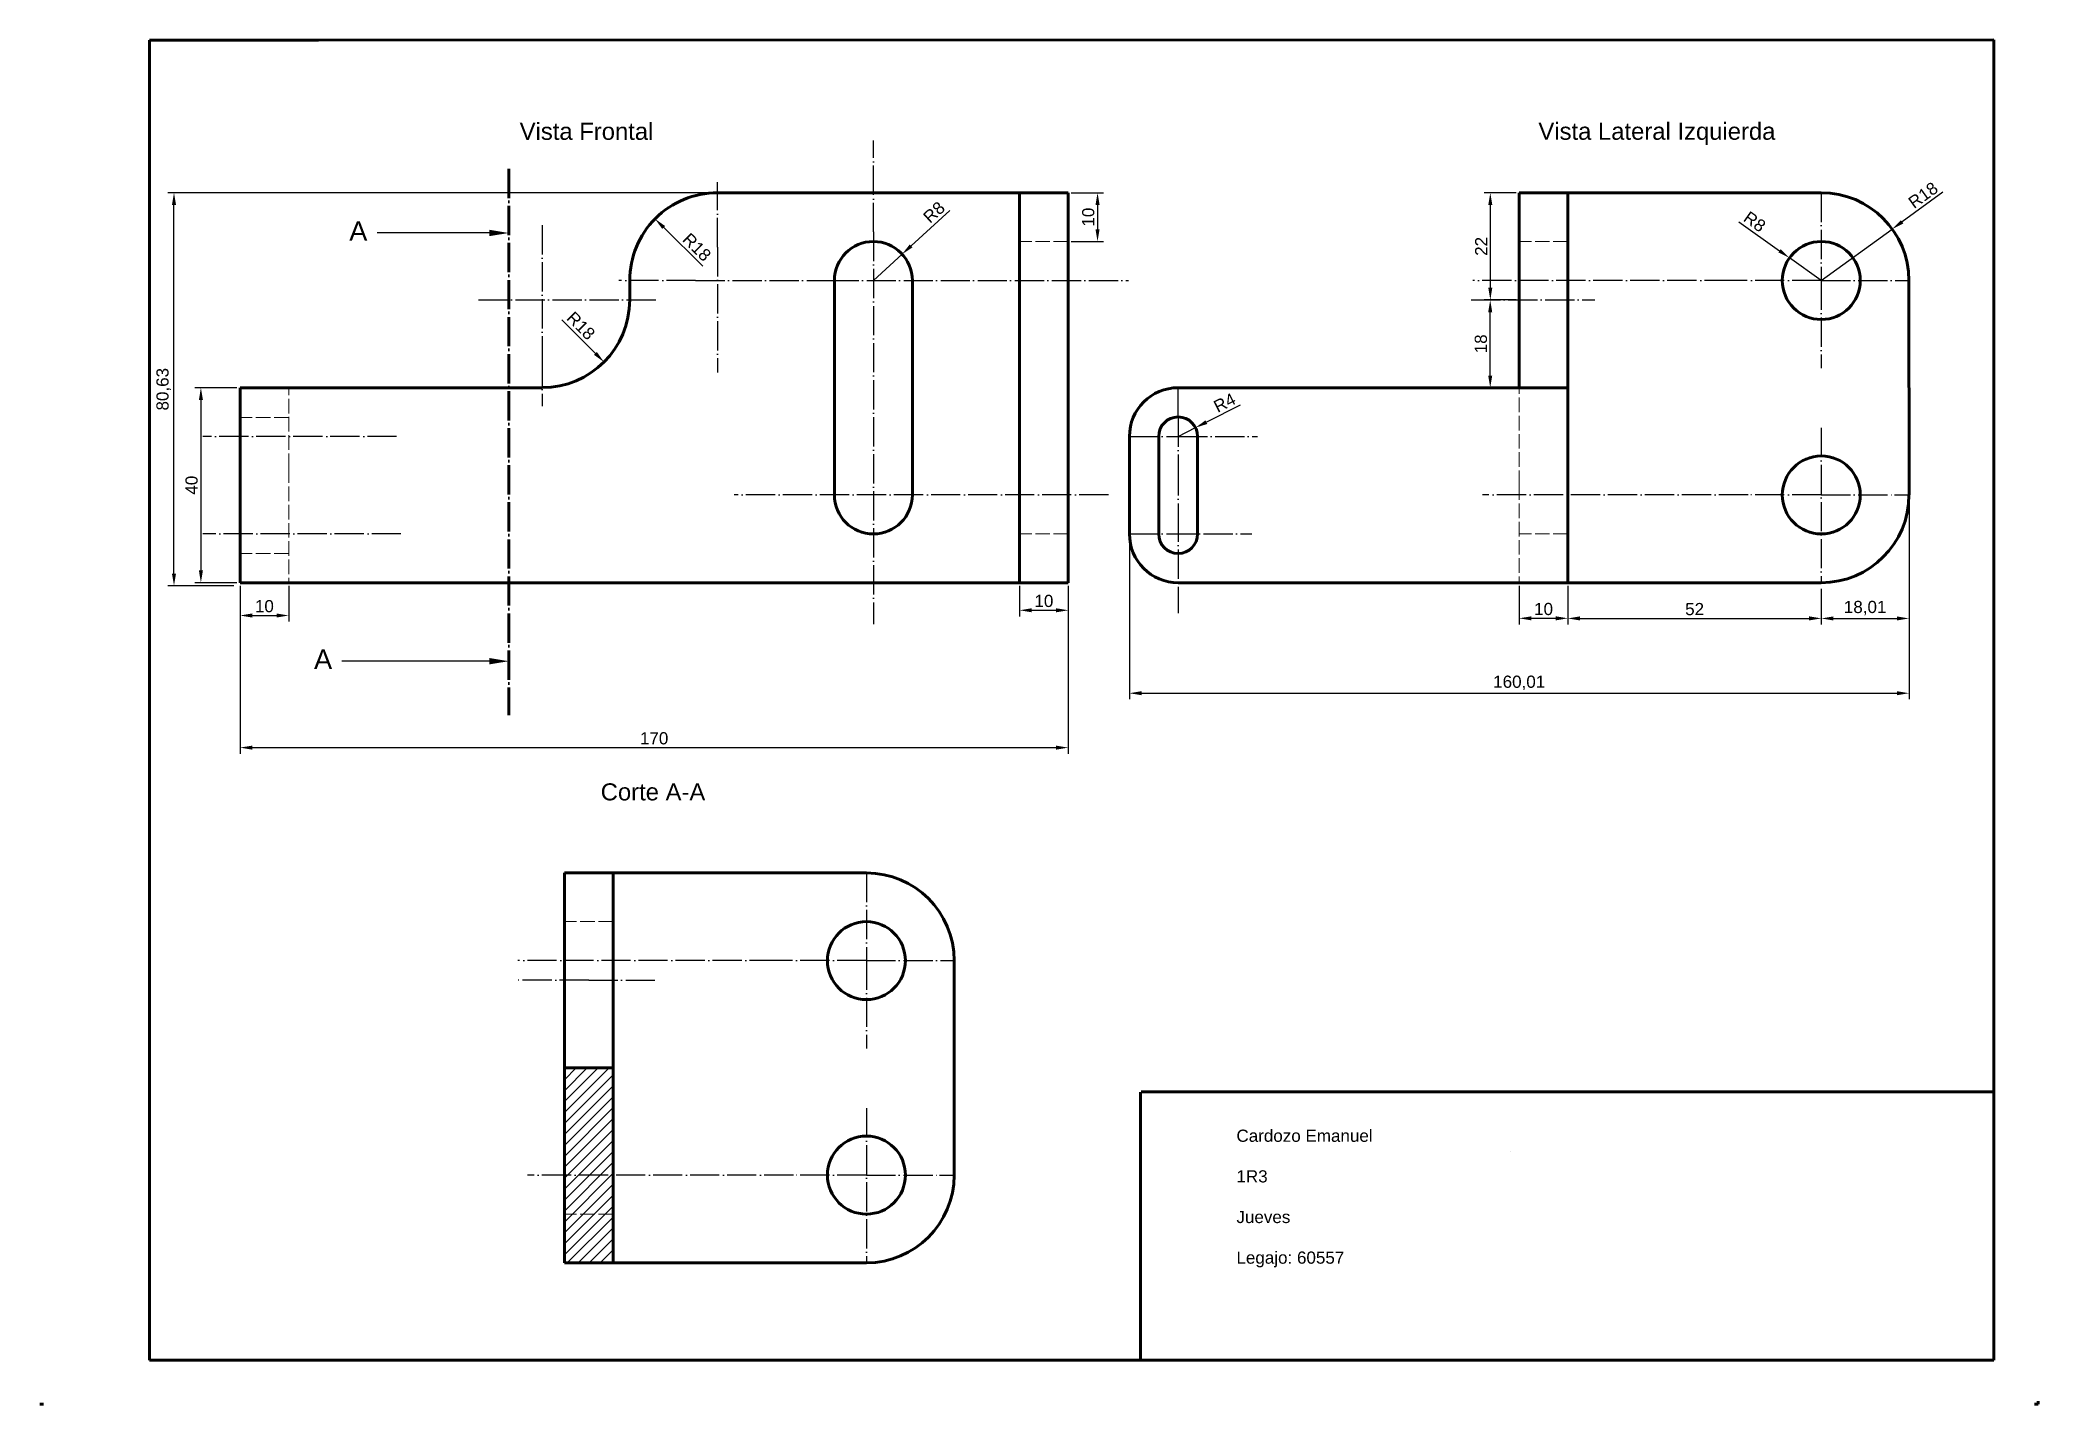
# Paper-space layout 'Presentación1' of a CAD drawing. Header units: millimetres. Extents: x 3 to 413, y 1 to 281.
import ezdxf
from ezdxf import colors
from ezdxf.entities.mleader import LeaderData, LeaderLine
from ezdxf.math import Vec2, Vec3

# ---------------------------------------------------------------- set-up
doc = ezdxf.new("R2010")
doc.units = ezdxf.units.MM
doc.header["$LTSCALE"] = 0.5
doc.linetypes.add('ACAD_ISO02W100', pattern=[15, 12, -3])
doc.linetypes.add('ACAD_ISO04W100', pattern=[30, 24, -3, 0, -3])
for name, color, linetype, lineweight in [('corte', 192, 'ACAD_ISO04W100', 60), ('linea de puntos', 74, 'ACAD_ISO02W100', 5), ('sombreado', 42, 'Continuous', 5)]:
    doc.layers.add(name, color=color, linetype=linetype, lineweight=lineweight)
for name, color, linetype in [('cotas', 10, 'Continuous'), ('ejes', 162, 'ACAD_ISO04W100'), ('lineafina', 142, 'Continuous')]:
    doc.layers.add(name, color=color, linetype=linetype)
doc.layers.add('linea gruesa', color=7, linetype='Continuous', lineweight=60, true_color=0x000000)
doc.styles.get("Standard").update_dxf_attribs({"font": 'ARIAL.TTF'})
doc.dimstyles.new('ISO-25', dxfattribs={"dimtxt": 2.5, "dimasz": 2.5, "dimexe": 1.25, "dimexo": 0.625, "dimtad": 1, "dimtxsty": 'Standard', "dimcen": 2.5, "dimadec": 0, "dimazin": 0, "dimtfac": 1, "dimtmove": 0, "dimatfit": 3, "dimfxl": 1, "dimarcsym": 0})

# ---------------------------------------------------------------- blocks, each defined once
blk = doc.blocks.new('*D9')
at = {"layer": 'cotas', "color": 0, "lineweight": -2, "ltscale": 0.5}
for p, q in [((43.6, 168.87), (43.6, 134.41)), ((213.6, 168.87), (213.6, 134.41)), ((46.1, 135.66), (211.1, 135.66))]:
    blk.add_line(p, q, dxfattribs=at)
at = {"layer": 'cotas', "color": 0, "ltscale": 0.5}
for points in [[(46.1, 136.07), (46.1, 135.24), (43.6, 135.66)], [(211.1, 136.07), (211.1, 135.24), (213.6, 135.66)]]:
    blk.add_solid(points, dxfattribs=at)
at = {"layer": 'Defpoints', "color": 0, "ltscale": 0.5}
for p in [(43.6, 169.5), (213.6, 169.5), (213.6, 135.66)]:
    blk.add_point(p, dxfattribs=at)
at = {"layer": 'cotas', "color": 0, "ltscale": 0.5, "insert": (128.6, 137.56), "char_height": 2.5, "attachment_point": 5}
blk.add_mtext('170', dxfattribs=at)
blk = doc.blocks.new('*D12')
at = {"layer": 'cotas', "color": 0, "lineweight": -2, "ltscale": 0.5}
blk.add_line((109.67, 223.43), (116.54, 216.54), dxfattribs=at)
at = {"layer": 'cotas', "color": 0, "ltscale": 0.5}
blk.add_solid([(116.84, 216.84), (116.25, 216.25), (118.31, 214.77)], dxfattribs=at)
at = {"layer": 'Defpoints', "color": 0, "ltscale": 0.5}
for p in [(105.6, 227.52), (118.31, 214.77)]:
    blk.add_point(p, dxfattribs=at)
at = {"layer": 'cotas', "color": 0, "ltscale": 0.5, "insert": (113.57, 222.22), "char_height": 2.5, "attachment_point": 5, "rotation": 314.9174}
blk.add_mtext('R18', dxfattribs=at)
blk = doc.blocks.new('*D13')
at = {"layer": 'cotas', "color": 0, "lineweight": -2, "ltscale": 0.5}
blk.add_line((138.61, 234.45), (130.56, 242.38), dxfattribs=at)
at = {"layer": 'cotas', "color": 0, "ltscale": 0.5}
blk.add_solid([(130.85, 242.68), (130.27, 242.08), (128.78, 244.13)], dxfattribs=at)
at = {"layer": 'Defpoints', "color": 0, "ltscale": 0.5}
for p in [(128.78, 244.13), (141.6, 231.5)]:
    blk.add_point(p, dxfattribs=at)
at = {"layer": 'cotas', "color": 0, "ltscale": 0.5, "insert": (137.37, 238.34), "char_height": 2.5, "attachment_point": 5, "rotation": 315.4156}
blk.add_mtext('R18', dxfattribs=at)
blk = doc.blocks.new('*D14')
at = {"layer": 'cotas', "color": 0, "lineweight": -2, "ltscale": 0.5}
for p, q in [((189.28, 245.87), (181.34, 238.59)), ((173.6, 231.5), (179.5, 236.9))]:
    blk.add_line(p, q, dxfattribs=at)
at = {"layer": 'cotas', "color": 0, "ltscale": 0.5}
blk.add_solid([(181.06, 238.9), (181.62, 238.29), (179.5, 236.9)], dxfattribs=at)
at = {"layer": 'Defpoints', "color": 0, "ltscale": 0.5}
for p in [(179.5, 236.9), (173.6, 231.5)]:
    blk.add_point(p, dxfattribs=at)
at = {"layer": 'cotas', "color": 0, "ltscale": 0.5, "insert": (186.05, 245.49), "char_height": 2.5, "attachment_point": 5, "rotation": 42.5018}
blk.add_mtext('R8', dxfattribs=at)
blk = doc.blocks.new('*D15')
at = {"layer": 'cotas', "color": 0, "lineweight": -2, "ltscale": 0.5}
for p, q in [((248.89, 205.95), (241.96, 202.44)), ((236.16, 199.5), (239.73, 201.31))]:
    blk.add_line(p, q, dxfattribs=at)
at = {"layer": 'cotas', "color": 0, "ltscale": 0.5}
blk.add_solid([(241.77, 202.81), (242.14, 202.06), (239.73, 201.31)], dxfattribs=at)
at = {"layer": 'Defpoints', "color": 0, "ltscale": 0.5}
for p in [(239.73, 201.31), (236.16, 199.5)]:
    blk.add_point(p, dxfattribs=at)
at = {"layer": 'cotas', "color": 0, "ltscale": 0.5, "insert": (245.69, 206.43), "char_height": 2.5, "attachment_point": 5, "rotation": 26.8547}
blk.add_mtext('R4', dxfattribs=at)
blk = doc.blocks.new('*D16')
at = {"layer": 'cotas', "color": 0, "lineweight": -2, "ltscale": 0.5}
for p, q in [((351.24, 243.54), (359.6, 237.59)), ((368.16, 231.5), (361.64, 236.14))]:
    blk.add_line(p, q, dxfattribs=at)
at = {"layer": 'cotas', "color": 0, "ltscale": 0.5}
blk.add_solid([(359.84, 237.93), (359.36, 237.25), (361.64, 236.14)], dxfattribs=at)
at = {"layer": 'Defpoints', "color": 0, "ltscale": 0.5}
for p in [(361.64, 236.14), (368.16, 231.5)]:
    blk.add_point(p, dxfattribs=at)
at = {"layer": 'cotas', "color": 0, "ltscale": 0.5, "insert": (354.49, 243.56), "char_height": 2.5, "attachment_point": 5, "rotation": 324.5679}
blk.add_mtext('R8', dxfattribs=at)
blk = doc.blocks.new('*D17')
at = {"layer": 'cotas', "color": 0, "lineweight": -2, "ltscale": 0.5}
for p, q in [((393.12, 249.59), (384.76, 243.53)), ((368.16, 231.5), (382.73, 242.06))]:
    blk.add_line(p, q, dxfattribs=at)
at = {"layer": 'cotas', "color": 0, "ltscale": 0.5}
blk.add_solid([(384.51, 243.87), (385, 243.19), (382.73, 242.06)], dxfattribs=at)
at = {"layer": 'Defpoints', "color": 0, "ltscale": 0.5}
for p in [(382.73, 242.06), (368.16, 231.5)]:
    blk.add_point(p, dxfattribs=at)
at = {"layer": 'cotas', "color": 0, "ltscale": 0.5, "insert": (389.07, 249), "char_height": 2.5, "attachment_point": 5, "rotation": 35.9286}
blk.add_mtext('R18', dxfattribs=at)
blk = doc.blocks.new('*D18')
at = {"layer": 'cotas', "color": 0, "lineweight": -2, "ltscale": 0.5}
for p, q in [((214.22, 249.5), (220.86, 249.5)), ((219.61, 247), (219.61, 242)), ((214.22, 239.5), (220.86, 239.5))]:
    blk.add_line(p, q, dxfattribs=at)
at = {"layer": 'cotas', "color": 0, "ltscale": 0.5}
for points in [[(219.19, 247), (220.03, 247), (219.61, 249.5)], [(219.19, 242), (220.03, 242), (219.61, 239.5)]]:
    blk.add_solid(points, dxfattribs=at)
at = {"layer": 'Defpoints', "color": 0, "ltscale": 0.5}
for p in [(213.6, 249.5), (213.6, 239.5), (219.61, 239.5)]:
    blk.add_point(p, dxfattribs=at)
at = {"layer": 'cotas', "color": 0, "ltscale": 0.5, "insert": (217.71, 244.5), "char_height": 2.5, "attachment_point": 5, "rotation": 90}
blk.add_mtext('10', dxfattribs=at)
blk = doc.blocks.new('*D19')
at = {"layer": 'cotas', "color": 0, "lineweight": -2, "ltscale": 0.5}
for p, q in [((140.98, 249.5), (28.8, 249.5)), ((30.05, 171.37), (30.05, 247)), ((42.35, 168.87), (28.8, 168.87))]:
    blk.add_line(p, q, dxfattribs=at)
at = {"layer": 'cotas', "color": 0, "ltscale": 0.5}
for points in [[(29.63, 247), (30.47, 247), (30.05, 249.5)], [(29.63, 171.37), (30.47, 171.37), (30.05, 168.87)]]:
    blk.add_solid(points, dxfattribs=at)
at = {"layer": 'Defpoints', "color": 0, "ltscale": 0.5}
for p in [(30.05, 249.5), (141.6, 249.5), (42.97, 168.87)]:
    blk.add_point(p, dxfattribs=at)
at = {"layer": 'cotas', "color": 0, "ltscale": 0.5, "insert": (27.92, 209.19), "char_height": 2.5, "attachment_point": 5, "rotation": 90}
blk.add_mtext('80,63', dxfattribs=at)
blk = doc.blocks.new('*D20')
at = {"layer": 'cotas', "color": 0, "lineweight": -2, "ltscale": 0.5}
for p, q in [((203.6, 168.87), (203.6, 162.59)), ((213.6, 168.25), (213.6, 162.59)), ((206.1, 163.84), (211.1, 163.84))]:
    blk.add_line(p, q, dxfattribs=at)
at = {"layer": 'cotas', "color": 0, "ltscale": 0.5}
for points in [[(206.1, 164.25), (206.1, 163.42), (203.6, 163.84)], [(211.1, 164.25), (211.1, 163.42), (213.6, 163.84)]]:
    blk.add_solid(points, dxfattribs=at)
at = {"layer": 'Defpoints', "color": 0, "ltscale": 0.5}
for p in [(203.6, 169.5), (213.6, 168.87), (213.6, 163.84)]:
    blk.add_point(p, dxfattribs=at)
at = {"layer": 'cotas', "color": 0, "ltscale": 0.5, "insert": (208.6, 165.74), "char_height": 2.5, "attachment_point": 5}
blk.add_mtext('10', dxfattribs=at)
blk = doc.blocks.new('*D22')
at = {"layer": 'cotas', "color": 0, "lineweight": -2, "ltscale": 0.5}
for p, q in [((43.6, 168.87), (43.6, 161.52)), ((53.6, 168.87), (53.6, 161.52)), ((46.1, 162.77), (51.1, 162.77))]:
    blk.add_line(p, q, dxfattribs=at)
at = {"layer": 'cotas', "color": 0, "ltscale": 0.5}
for points in [[(46.1, 163.18), (46.1, 162.35), (43.6, 162.77)], [(51.1, 163.18), (51.1, 162.35), (53.6, 162.77)]]:
    blk.add_solid(points, dxfattribs=at)
at = {"layer": 'Defpoints', "color": 0, "ltscale": 0.5}
for p in [(43.6, 169.5), (53.6, 169.5), (53.6, 162.77)]:
    blk.add_point(p, dxfattribs=at)
at = {"layer": 'cotas', "color": 0, "ltscale": 0.5, "insert": (48.6, 164.67), "char_height": 2.5, "attachment_point": 5}
blk.add_mtext('10', dxfattribs=at)
blk = doc.blocks.new('*D23')
at = {"layer": 'cotas', "color": 0, "lineweight": -2, "ltscale": 0.5}
for p, q in [((42.97, 209.5), (34.32, 209.5)), ((35.57, 207), (35.57, 172)), ((42.97, 169.5), (34.32, 169.5))]:
    blk.add_line(p, q, dxfattribs=at)
at = {"layer": 'cotas', "color": 0, "ltscale": 0.5}
for points in [[(35.16, 207), (35.99, 207), (35.57, 209.5)], [(35.16, 172), (35.99, 172), (35.57, 169.5)]]:
    blk.add_solid(points, dxfattribs=at)
at = {"layer": 'Defpoints', "color": 0, "ltscale": 0.5}
for p in [(43.6, 209.5), (35.57, 169.5), (43.6, 169.5)]:
    blk.add_point(p, dxfattribs=at)
at = {"layer": 'cotas', "color": 0, "ltscale": 0.5, "insert": (33.67, 189.5), "char_height": 2.5, "attachment_point": 5, "rotation": 90}
blk.add_mtext('40', dxfattribs=at)
blk = doc.blocks.new('*D24')
at = {"layer": 'cotas', "color": 0, "lineweight": -2, "ltscale": 0.5}
for p, q in [((386.17, 186.87), (386.17, 145.57)), ((226.16, 178.87), (226.16, 145.57)), ((228.66, 146.82), (383.67, 146.82))]:
    blk.add_line(p, q, dxfattribs=at)
at = {"layer": 'cotas', "color": 0, "ltscale": 0.5}
for points in [[(228.66, 147.24), (228.66, 146.41), (226.16, 146.82)], [(383.67, 147.24), (383.67, 146.41), (386.17, 146.82)]]:
    blk.add_solid(points, dxfattribs=at)
at = {"layer": 'Defpoints', "color": 0, "ltscale": 0.5}
for p in [(386.17, 187.5), (226.16, 179.5), (386.17, 146.82)]:
    blk.add_point(p, dxfattribs=at)
at = {"layer": 'cotas', "color": 0, "ltscale": 0.5, "insert": (306.16, 148.95), "char_height": 2.5, "attachment_point": 5}
blk.add_mtext('160,01', dxfattribs=at)
blk = doc.blocks.new('*D25')
at = {"layer": 'cotas', "color": 0, "lineweight": -2, "ltscale": 0.5}
for p, q in [((306.16, 168.87), (306.16, 160.94)), ((316.16, 168.87), (316.16, 160.94)), ((308.66, 162.19), (313.66, 162.19))]:
    blk.add_line(p, q, dxfattribs=at)
at = {"layer": 'cotas', "color": 0, "ltscale": 0.5}
for points in [[(308.66, 162.6), (308.66, 161.77), (306.16, 162.19)], [(313.66, 162.6), (313.66, 161.77), (316.16, 162.19)]]:
    blk.add_solid(points, dxfattribs=at)
at = {"layer": 'Defpoints', "color": 0, "ltscale": 0.5}
for p in [(306.16, 169.5), (316.16, 169.5), (316.16, 162.19)]:
    blk.add_point(p, dxfattribs=at)
at = {"layer": 'cotas', "color": 0, "ltscale": 0.5, "insert": (311.16, 164.09), "char_height": 2.5, "attachment_point": 5}
blk.add_mtext('10', dxfattribs=at)
blk = doc.blocks.new('*D26')
at = {"layer": 'cotas', "color": 0, "lineweight": -2, "ltscale": 0.5}
for p, q in [((316.16, 168.25), (316.16, 160.92)), ((368.16, 168.25), (368.16, 160.92)), ((318.66, 162.17), (365.66, 162.17))]:
    blk.add_line(p, q, dxfattribs=at)
at = {"layer": 'cotas', "color": 0, "ltscale": 0.5}
for points in [[(318.66, 162.59), (318.66, 161.75), (316.16, 162.17)], [(365.66, 162.59), (365.66, 161.75), (368.16, 162.17)]]:
    blk.add_solid(points, dxfattribs=at)
at = {"layer": 'Defpoints', "color": 0, "ltscale": 0.5}
for p in [(316.16, 168.87), (368.16, 168.87), (368.16, 162.17)]:
    blk.add_point(p, dxfattribs=at)
at = {"layer": 'cotas', "color": 0, "ltscale": 0.5, "insert": (342.16, 164.07), "char_height": 2.5, "attachment_point": 5}
blk.add_mtext('52', dxfattribs=at)
blk = doc.blocks.new('*D27')
at = {"layer": 'cotas', "color": 0, "lineweight": -2, "ltscale": 0.5}
for p, q in [((368.16, 168.25), (368.16, 160.91)), ((386.17, 168.25), (386.17, 160.91)), ((370.66, 162.16), (383.67, 162.16))]:
    blk.add_line(p, q, dxfattribs=at)
at = {"layer": 'cotas', "color": 0, "ltscale": 0.5}
for points in [[(370.66, 162.58), (370.66, 161.75), (368.16, 162.16)], [(383.67, 162.58), (383.67, 161.75), (386.17, 162.16)]]:
    blk.add_solid(points, dxfattribs=at)
at = {"layer": 'Defpoints', "color": 0, "ltscale": 0.5}
for p in [(368.16, 168.87), (386.17, 168.87), (386.17, 162.16)]:
    blk.add_point(p, dxfattribs=at)
at = {"layer": 'cotas', "color": 0, "ltscale": 0.5, "insert": (377.16, 164.29), "char_height": 2.5, "attachment_point": 5}
blk.add_mtext('18,01', dxfattribs=at)
blk = doc.blocks.new('*D28')
at = {"layer": 'cotas', "color": 0, "lineweight": -2, "ltscale": 0.5}
for p, q in [((305.53, 227.5), (298.96, 227.5)), ((300.21, 212), (300.21, 225)), ((305.53, 209.5), (298.96, 209.5))]:
    blk.add_line(p, q, dxfattribs=at)
at = {"layer": 'cotas', "color": 0, "ltscale": 0.5}
for points in [[(299.79, 225), (300.62, 225), (300.21, 227.5)], [(299.79, 212), (300.62, 212), (300.21, 209.5)]]:
    blk.add_solid(points, dxfattribs=at)
at = {"layer": 'Defpoints', "color": 0, "ltscale": 0.5}
for p in [(300.21, 227.5), (306.16, 227.5), (306.16, 209.5)]:
    blk.add_point(p, dxfattribs=at)
at = {"layer": 'cotas', "color": 0, "ltscale": 0.5, "insert": (298.3, 218.5), "char_height": 2.5, "attachment_point": 5, "rotation": 90}
blk.add_mtext('18', dxfattribs=at)
blk = doc.blocks.new('*D29')
at = {"layer": 'cotas', "color": 0, "lineweight": -2, "ltscale": 0.5}
for p, q in [((305.53, 249.5), (298.98, 249.5)), ((300.23, 247), (300.23, 230)), ((305.53, 227.5), (298.98, 227.5))]:
    blk.add_line(p, q, dxfattribs=at)
at = {"layer": 'cotas', "color": 0, "ltscale": 0.5}
for points in [[(299.81, 247), (300.64, 247), (300.23, 249.5)], [(299.81, 230), (300.64, 230), (300.23, 227.5)]]:
    blk.add_solid(points, dxfattribs=at)
at = {"layer": 'Defpoints', "color": 0, "ltscale": 0.5}
for p in [(306.16, 249.5), (300.23, 227.5), (306.16, 227.5)]:
    blk.add_point(p, dxfattribs=at)
at = {"layer": 'cotas', "color": 0, "ltscale": 0.5, "insert": (298.35, 238.5), "char_height": 2.5, "attachment_point": 5, "rotation": 90}
blk.add_mtext('22', dxfattribs=at)

psp = doc.layouts.new('Presentación1')

# ---------------------------------------------------------------- hatches: boundary and pattern name
at = {"layer": 'sombreado', "ltscale": 0.5}
h = psp.add_hatch(dxfattribs=at)
h.set_pattern_fill('ANSI31', color=256, scale=0.5, style=0)
edge = h.paths.add_edge_path()
edge.add_line((120.174, 29.952), (120.174, 69.952))
edge.add_line((115.174, 69.952), (120.174, 69.952))
edge.add_line((115.174, 69.952), (110.174, 69.952))
edge.add_line((110.174, 69.952), (110.174, 29.952))
edge.add_line((120.174, 29.952), (110.174, 29.952))

# ---------------------------------------------------------------- linework, layer by layer
at = {"layer": 'corte', "ltscale": 0.5}
psp.add_line((98.756, 254.392), (98.756, 142.291), dxfattribs=at)
at = {"layer": 'ejes', "ltscale": 0.5}
for p, q in [((173.599, 241.46), (173.599, 260.193)), ((141.599, 238.349), (141.599, 251.657)), ((368.157, 249.499), (368.157, 231.499)), ((105.599, 242.86), (105.599, 215.852)), ((141.599, 238.349), (141.599, 212.608)), ((173.599, 241.46), (173.599, 160.979)), ((137.112, 231.499), (121.322, 231.499)), ((137.112, 231.499), (164.626, 231.499)), ((164.626, 231.499), (225.934, 231.499)), ((350.157, 231.499), (296.626, 231.499)), ((368.157, 231.499), (350.157, 231.499)), ((368.157, 231.499), (386.157, 231.499)), ((368.157, 231.499), (368.157, 213.499)), ((92.548, 227.499), (129.672, 227.499)), ((296.301, 227.499), (321.69, 227.499)), ((105.599, 215.852), (105.599, 205.703)), ((236.157, 203.365), (236.157, 209.499)), ((236.157, 203.365), (236.157, 193.365)), ((368.157, 201.248), (368.157, 169.499)), ((75.738, 199.499), (35.979, 199.499)), ((226.157, 199.499), (236.157, 199.499)), ((236.157, 199.499), (252.461, 199.499)), ((236.157, 193.365), (236.157, 183.881)), ((221.829, 187.499), (145.046, 187.499)), ((353.157, 187.499), (298.612, 187.499)), ((368.157, 187.499), (353.157, 187.499)), ((368.157, 187.499), (383.157, 187.499)), ((383.157, 187.499), (386.169, 187.499)), ((236.157, 183.881), (236.157, 163.223)), ((76.623, 179.499), (35.979, 179.499)), ((226.157, 179.499), (251.31, 179.499)), ((172.174, 109.952), (172.174, 91.952)), ((154.174, 91.952), (100.643, 91.952)), ((172.174, 91.952), (154.174, 91.952)), ((172.174, 91.952), (190.174, 91.952)), ((172.174, 91.952), (172.174, 73.952)), ((115.174, 87.952), (100.307, 87.952)), ((115.174, 87.952), (129.209, 87.952)), ((172.174, 61.7), (172.174, 29.952)), ((157.174, 47.952), (102.629, 47.952)), ((172.174, 47.952), (157.174, 47.952)), ((172.174, 47.952), (187.174, 47.952)), ((187.174, 47.952), (190.187, 47.952))]:
    psp.add_line(p, q, dxfattribs=at)
at = {"layer": 'linea de puntos', "ltscale": 0.5}
for p, q in [((213.599, 249.499), (213.599, 249.499)), ((213.599, 239.499), (203.599, 239.499)), ((316.157, 239.499), (306.157, 239.499)), ((53.599, 192.993), (53.599, 209.499)), ((306.157, 189.499), (306.157, 209.499)), ((53.599, 203.365), (43.599, 203.365)), ((53.599, 192.993), (53.599, 169.499)), ((306.157, 189.499), (306.157, 169.499)), ((213.599, 179.499), (203.599, 179.499)), ((316.157, 179.499), (306.157, 179.499)), ((53.599, 175.499), (43.599, 175.499)), ((120.174, 99.952), (110.174, 99.952)), ((120.174, 39.952), (110.174, 39.952))]:
    psp.add_line(p, q, dxfattribs=at)
at = {"layer": 'linea gruesa'}
for p, q in [((24.989, 280.821), (24.989, 9.977)), ((59.713, 280.821), (24.989, 280.821)), ((403.582, 280.844), (59.593, 280.802)), ((403.582, 9.977), (403.582, 280.844)), ((316.157, 209.499), (236.157, 209.499)), ((316.157, 169.499), (316.157, 209.499)), ((226.157, 199.499), (226.157, 179.499)), ((236.157, 169.499), (316.157, 169.499)), ((120.174, 29.952), (120.174, 69.952)), ((228.431, 9.977), (228.431, 64.977)), ((403.546, 65.017), (228.546, 65.017)), ((304.355, 52.781), (304.355, 52.781)), ((403.582, 37.446), (403.582, 37.446)), ((24.989, 9.977), (403.582, 9.977)), ((3.289, 0.989), (2.539, 0.989)), ((411.906, 0.989), (412.651, 0.989)), ((412.651, 0.989), (412.651, 1.56))]:
    psp.add_line(p, q, dxfattribs=at)
at = {"layer": 'linea gruesa', "ltscale": 0.5}
for p, q in [((203.599, 249.499), (141.599, 249.499)), ((203.599, 169.499), (203.599, 249.499)), ((203.599, 249.499), (213.599, 249.499)), ((213.599, 249.499), (213.599, 169.499)), ((306.157, 209.499), (306.157, 249.499)), ((306.157, 249.499), (368.157, 249.499)), ((316.157, 209.499), (316.157, 249.499)), ((123.599, 227.519), (123.599, 231.499)), ((165.599, 231.499), (165.599, 187.499)), ((181.599, 231.499), (181.599, 187.499)), ((386.161, 231.499), (386.169, 187.499)), ((105.599, 209.499), (43.599, 209.499)), ((43.599, 209.499), (43.599, 169.499)), ((232.157, 179.499), (232.157, 199.499)), ((240.157, 179.499), (240.157, 199.499)), ((43.599, 169.499), (203.599, 169.499)), ((213.599, 169.499), (203.599, 169.499)), ((368.157, 169.499), (316.157, 169.499)), ((110.174, 69.952), (110.174, 109.952)), ((110.174, 109.952), (172.174, 109.952)), ((120.174, 69.952), (120.174, 109.952)), ((190.178, 91.952), (190.187, 47.952)), ((110.174, 69.952), (110.174, 29.952)), ((115.174, 69.952), (110.174, 69.952)), ((115.174, 69.952), (120.174, 69.952)), ((120.174, 29.952), (110.174, 29.952)), ((172.174, 29.952), (120.174, 29.952))]:
    psp.add_line(p, q, dxfattribs=at)
for centre in [(368.157, 231.499), (368.157, 187.499), (172.174, 91.952), (172.174, 47.952)]:
    psp.add_circle(centre, 8, dxfattribs=at)
for centre, radius, start, end in [((141.599, 231.499), 18, 89.98174, 180), ((368.157, 231.499), 18, 0, 90), ((173.599, 231.499), 8, 0, 180), ((105.599, 227.519), 18, 270, 0), ((236.157, 199.499), 10, 90, 180), ((236.157, 199.499), 4, 0, 180), ((173.599, 187.499), 8, 180, 0), ((368.157, 187.499), 18, 270, 359.99999), ((236.157, 179.499), 10, 180, 270), ((236.157, 179.499), 4, 180, 0), ((172.174, 91.952), 18, 0, 90), ((172.174, 47.952), 18, 270, 359.99999)]:
    psp.add_arc(centre, radius, start, end, dxfattribs=at)

# ---------------------------------------------------------------- texts
at = {"layer": 'lineafina', "ltscale": 0.5, "attachment_point": 1}
for s, insert, char_height in [('Vista Frontal', (101.002, 263.855), 3.5), ('Vista Lateral Izquierda', (310.102, 263.87), 3.5), ('Corte A-A', (117.638, 128.331), 3.5), ('Cardozo Emanuel\\P\\P1R3\\P\\PJueves\\P\\PLegajo: 60557', (248.12, 57.283), 2.5)]:
    psp.add_mtext(s, dxfattribs=dict(at, insert=insert, char_height=char_height))

# ---------------------------------------------------------------- dimensions: what is measured, and where the dimension line sits
at = {"layer": 'cotas', "ltscale": 0.5}
for center, mpoint, picture, middle in [((368.157, 231.499), (382.733, 242.061), '*D17', (390.191, 247.465)), ((173.599, 231.499), (179.497, 236.904), '*D14', (187.332, 244.083)), ((368.157, 231.499), (361.639, 236.137), '*D16', (353.389, 242.007)), ((141.599, 231.499), (128.779, 244.134), '*D13', (136.032, 236.986)), ((105.599, 227.519), (118.308, 214.773), '*D12', (112.226, 220.873))]:
    dim = psp.add_radius_dim(center=center, mpoint=mpoint, dimstyle='ISO-25', dxfattribs=at)
    dim.commit()
    dim.dimension.update_dxf_attribs({"geometry": picture, "text_midpoint": middle, "dimtype": 164})
for base, p1, p2, picture, middle in [((30.049827715, 249.49884523), (42.973762336, 168.87384523), (141.604498829, 249.49884523), '*D19', (27.922440266, 209.18634523)), ((219.61, 239.499), (213.599, 249.499), (213.599, 239.499), '*D18', (217.708, 244.499)), ((300.226, 227.499), (306.157, 249.499), (306.157, 227.499), '*D29', (298.346, 238.499)), ((300.205, 227.499), (306.157, 209.499), (306.157, 227.499), '*D28', (298.304, 218.499)), ((35.574, 169.499), (43.599, 209.499), (43.599, 169.499), '*D23', (33.673, 189.499))]:
    dim = psp.add_linear_dim(base=base, p1=p1, p2=p2, angle=90, dimstyle='ISO-25', dxfattribs=at)
    dim.commit()
    dim.dimension.update_dxf_attribs({"geometry": picture, "text_midpoint": middle})
dim = psp.add_radius_dim(center=(236.157, 199.499), mpoint=(239.725, 201.306), dimstyle='ISO-25', dxfattribs=at)
dim.commit()
dim.dimension.update_dxf_attribs({"geometry": '*D15', "text_midpoint": (245.69, 206.428)})
for base, p1, p2, picture, middle in [((386.169, 146.823), (226.157, 179.499), (386.169, 187.499), '*D24', (306.163, 148.951)), ((213.599, 135.656), (43.599, 169.499), (213.599, 169.499), '*D9', (128.599, 137.557)), ((53.599, 162.767), (43.599, 169.499), (53.599, 169.499), '*D22', (48.599, 164.668)), ((213.599, 163.838), (203.599, 169.499), (213.599, 168.874), '*D20', (208.599, 165.74)), ((316.157, 162.187), (306.157, 169.499), (316.157, 169.499), '*D25', (311.157, 164.088)), ((368.157, 162.171), (316.157, 168.874), (368.157, 168.874), '*D26', (342.157, 164.072)), ((386.169, 162.162), (368.157, 168.874), (386.169, 168.874), '*D27', (377.163, 164.289))]:
    dim = psp.add_linear_dim(base=base, p1=p1, p2=p2, dimstyle='ISO-25', dxfattribs=at)
    dim.commit()
    dim.dimension.update_dxf_attribs({"geometry": picture, "text_midpoint": middle})

# ---------------------------------------------------------------- leaders
at = {"layer": 'linea gruesa', "ltscale": 0.5}
ml = psp.add_multileader_mtext('Standard', dxfattribs=at)
ml.set_content('A', color=256)
ml.set_leader_properties()
ml.build(insert=Vec2(0, 0))
ctx = ml.context
ctx.base_point, ctx.plane_origin = Vec3(64.007, 241.247), Vec3(98.756, 241.247)
ctx.text_align_type = 2
notes = []
notes.append((ctx, [(0, (1, 1, 0), (79.743, 241.247), (-1, 0), 8, [(0, [(98.756, 241.247)], 0, [])])]))
ctx.mtext.insert, ctx.mtext.alignment, ctx.mtext.flow_direction = Vec3(69.743, 243.647), 3, 5
ml = psp.add_multileader_mtext('Standard', dxfattribs=at)
ml.set_content('A', color=256)
ml.set_leader_properties()
ml.build(insert=Vec2(0, 0))
ctx = ml.context
ctx.base_point, ctx.plane_origin = Vec3(56.781, 153.391), Vec3(98.756, 153.391)
ctx.text_align_type = 2
notes.append((ctx, [(0, (1, 1, 0), (72.516, 153.391), (-1, 0), 8, [(0, [(98.756, 153.391)], 0, [])])]))
ctx.mtext.insert, ctx.mtext.alignment, ctx.mtext.flow_direction = Vec3(62.516, 155.791), 3, 5
for ctx, leaders in notes:
    for number, flags, end, landing, length, lines in leaders:
        leader = LeaderData()
        leader.index, (leader.has_last_leader_line, leader.has_dogleg_vector, leader.attachment_direction) = number, flags
        leader.last_leader_point, leader.dogleg_vector, leader.dogleg_length = Vec3(end), Vec3(landing), length
        for number, points, colour, breaks in lines:
            line = LeaderLine()
            line.index, line.vertices, line.color, line.breaks = number, Vec3.list(points), colors.encode_raw_color(colour), breaks
            leader.lines.append(line)
        ctx.leaders.append(leader)

doc.saveas('drawing.dxf')
